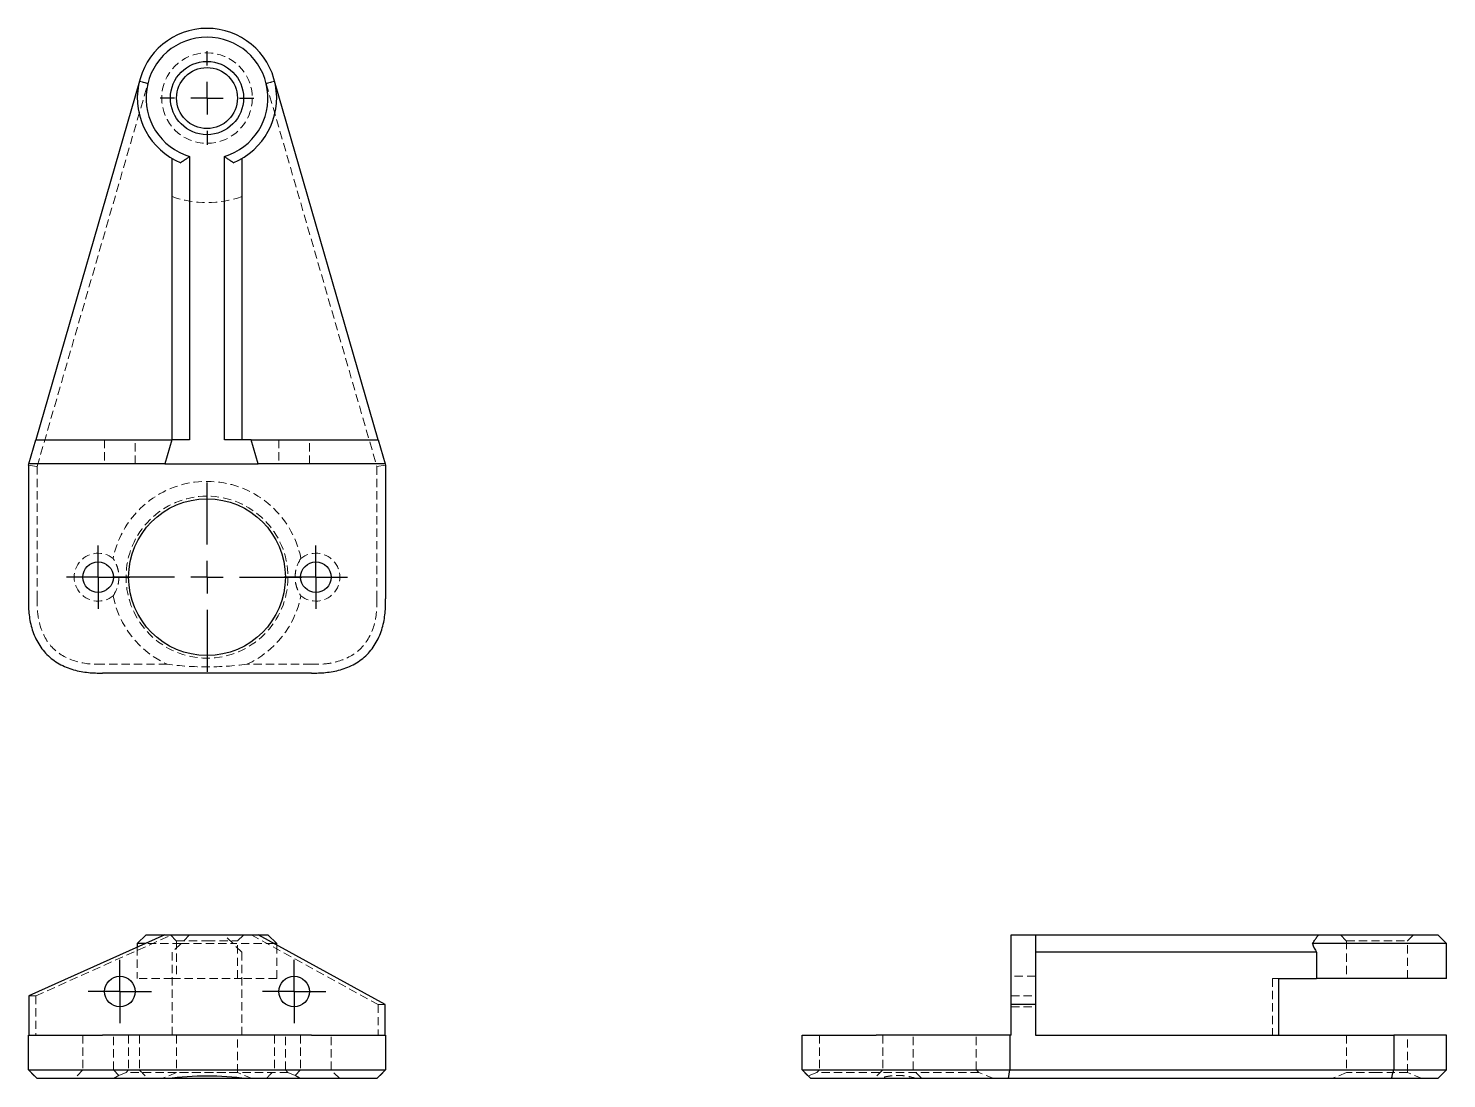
# Model space of a CAD drawing. Header units: millimetres. Extents: x 56 to 273, y 47 to 208.
import ezdxf

# ---------------------------------------------------------------- set-up
doc = ezdxf.new("R2010")
doc.units = ezdxf.units.MM
doc.linetypes.add('HIDDEN', pattern=[1.905, 1.27, -0.635])
doc.layers.add('10', color=7, linetype='Continuous')

# ---------------------------------------------------------------- blocks, each defined once
blk = doc.blocks.new('SW_CENTERMARKSYMBOL_0')
at = {"layer": '10', "color": 0}
for p, q in [((0, 2.5), (0, 4.84)), ((0, 0), (0, 2.5)), ((-2.5, 0), (-4.84, 0)), ((0, 0), (-2.5, 0)), ((0, 0), (0, -2.5)), ((0, 0), (2.5, 0)), ((2.5, 0), (4.84, 0)), ((0, -2.5), (0, -4.84))]:
    blk.add_line(p, q, dxfattribs=at)
blk = doc.blocks.new('SW_CENTERMARKSYMBOL_1')
at = {"layer": '10', "color": 0}
for p, q in [((0, 2.5), (0, 4.84)), ((0, 0), (0, 2.5)), ((-2.5, 0), (-4.84, 0)), ((0, 0), (-2.5, 0)), ((0, 0), (0, -2.5)), ((0, 0), (2.5, 0)), ((2.5, 0), (4.84, 0)), ((0, -2.5), (0, -4.84))]:
    blk.add_line(p, q, dxfattribs=at)
blk = doc.blocks.new('SW_CENTERMARKSYMBOL_2')
at = {"layer": '10', "color": 0}
for p, q in [((0, 5), (0, 7.17)), ((0, 0), (0, 2.5)), ((-5, 0), (-7.17, 0)), ((0, 0), (-2.5, 0)), ((0, 0), (0, -2.5)), ((0, 0), (2.5, 0)), ((5, 0), (7.17, 0)), ((0, -5), (0, -7.17))]:
    blk.add_line(p, q, dxfattribs=at)
blk = doc.blocks.new('SW_CENTERMARKSYMBOL_3')
at = {"layer": '10', "color": 0}
for p, q in [((0, 5), (0, 14.51)), ((0, 0), (0, 2.5)), ((-5, 0), (-14.51, 0)), ((0, 0), (-2.5, 0)), ((0, 0), (0, -2.5)), ((0, 0), (2.5, 0)), ((5, 0), (14.51, 0)), ((0, -5), (0, -14.51))]:
    blk.add_line(p, q, dxfattribs=at)
blk = doc.blocks.new('SW_CENTERMARKSYMBOL_4')
at = {"layer": '10', "color": 0}
for p, q in [((0, 2.5), (0, 4.84)), ((0, 0), (0, 2.5)), ((-2.5, 0), (-4.84, 0)), ((0, 0), (-2.5, 0)), ((0, 0), (0, -2.5)), ((0, 0), (2.5, 0)), ((2.5, 0), (4.84, 0)), ((0, -2.5), (0, -4.84))]:
    blk.add_line(p, q, dxfattribs=at)
blk = doc.blocks.new('SW_CENTERMARKSYMBOL_5')
at = {"layer": '10', "color": 0}
for p, q in [((0, 2.5), (0, 4.84)), ((0, 0), (0, 2.5)), ((-2.5, 0), (-4.84, 0)), ((0, 0), (-2.5, 0)), ((0, 0), (0, -2.5)), ((0, 0), (2.5, 0)), ((2.5, 0), (4.84, 0)), ((0, -2.5), (0, -4.84))]:
    blk.add_line(p, q, dxfattribs=at)

msp = doc.modelspace()

# ---------------------------------------------------------------- linework, layer by layer
at = {"color": 7, "linetype": 'Continuous', "lineweight": 25}
for p, q in [((72.64, 199.9), (56.76, 144.96)), ((109.24, 144.96), (93.36, 199.9)), ((77.66, 144.96), (77.66, 188.07)), ((80.33, 188.37), (80.33, 144.96)), ((85.67, 144.96), (85.67, 188.37)), ((88.34, 188.07), (88.34, 144.96)), ((55.69, 141.25), (56.76, 144.96)), ((56.76, 144.96), (77.61, 144.96)), ((77.61, 144.96), (76.53, 141.25)), ((80.33, 144.96), (77.61, 144.96)), ((89.78, 144.96), (85.67, 144.96)), ((90.86, 141.25), (89.78, 144.96)), ((89.78, 144.96), (109.24, 144.96)), ((109.24, 144.96), (110.31, 141.25)), ((55.63, 141.06), (55.69, 141.25)), ((55.63, 141.06), (55.63, 120.56)), ((76.53, 141.25), (55.69, 141.25)), ((76.53, 141.25), (90.86, 141.25)), ((110.31, 141.25), (90.86, 141.25)), ((110.31, 141.25), (110.37, 141.06)), ((110.37, 141.06), (110.37, 120.56)), ((99.02, 109.21), (66.98, 109.21)), ((76.53, 69.08), (55.69, 59.74)), ((73.66, 69.08), (72.32, 67.75)), ((72.32, 67.75), (72.32, 67.19)), ((73.55, 67.75), (72.32, 67.75)), ((73.66, 69.08), (76.53, 69.08)), ((76.53, 69.08), (90.86, 69.08)), ((110.31, 58.4), (90.86, 69.08)), ((90.86, 69.08), (92.34, 69.08)), ((93.68, 67.75), (92.34, 69.08)), ((93.68, 67.75), (93.29, 67.75)), ((93.68, 67.53), (93.68, 67.75)), ((206.25, 69.08), (209.96, 69.08)), ((206.25, 58.4), (206.25, 69.08)), ((209.96, 69.08), (209.96, 58.4)), ((209.96, 69.08), (253.37, 69.08)), ((273, 67.75), (252.42, 67.75)), ((253.37, 69.08), (271.67, 69.08)), ((273, 67.75), (271.67, 69.08)), ((273, 62.41), (273, 67.75)), ((253.07, 66.41), (209.96, 66.41)), ((253.07, 66.41), (253.07, 62.41)), ((247.22, 62.41), (247.22, 53.73)), ((247.22, 62.41), (253.07, 62.41)), ((273, 62.41), (253.07, 62.41)), ((55.69, 59.74), (55.69, 53.73)), ((110.31, 53.73), (110.31, 58.4)), ((209.96, 58.4), (206.25, 58.4)), ((206.25, 53.73), (206.25, 58.4)), ((209.96, 58.4), (209.96, 53.73)), ((55.63, 48.39), (55.63, 53.73)), ((99.02, 53.73), (66.98, 53.73)), ((110.37, 53.73), (110.37, 48.39)), ((174.21, 48.39), (174.21, 53.73)), ((206.06, 53.73), (185.56, 53.73)), ((206.06, 53.73), (206.06, 48.39)), ((206.25, 53.73), (206.06, 53.73)), ((209.96, 53.73), (264.9, 53.73)), ((264.9, 53.73), (264.9, 48.39)), ((273, 53.73), (264.9, 53.73)), ((273, 48.39), (273, 53.73)), ((55.62, 48.4), (56.97, 47.05)), ((66.98, 48.39), (99.02, 48.39)), ((109.03, 47.05), (110.38, 48.4)), ((174.2, 48.4), (175.55, 47.05)), ((174.2, 48.4), (175.55, 47.05)), ((185.56, 48.39), (206.06, 48.39)), ((205.87, 47.05), (206.06, 48.39)), ((206.06, 48.39), (264.9, 48.39)), ((264.9, 48.39), (273, 48.39)), ((271.67, 47.05), (273, 48.39)), ((76.88, 47.05), (66.98, 47.05)), ((89.12, 47.05), (76.87, 47.05)), ((99.02, 47.05), (89.12, 47.05)), ((205.87, 47.05), (185.56, 47.05)), ((264.55, 47.05), (205.87, 47.05)), ((271.67, 47.05), (264.55, 47.05))]:
    msp.add_line(p, q, dxfattribs=at)
at = {"color": 7, "linetype": 'HIDDEN', "lineweight": 18}
for p, q in [((56.97, 140.87), (73.93, 199.55)), ((92.07, 199.55), (109.03, 140.87)), ((67.31, 144.96), (67.31, 141.25)), ((71.99, 141.25), (71.99, 144.96)), ((94.01, 144.96), (94.01, 141.25)), ((98.69, 141.25), (98.69, 144.96)), ((55.63, 141.06), (56.97, 140.87)), ((56.97, 120.56), (56.97, 140.87)), ((109.03, 140.87), (110.37, 141.06)), ((109.03, 140.87), (109.03, 120.56)), ((76.88, 110.55), (66.98, 110.55)), ((99.02, 110.55), (89.12, 110.55)), ((56.76, 59.74), (77.61, 69.08)), ((79, 67.75), (73.55, 67.75)), ((77.39, 69.08), (78.33, 68.15)), ((80.33, 69.08), (77.66, 66.41)), ((78.33, 68.15), (83, 68.15)), ((78.33, 68.15), (78.33, 62.41)), ((79, 67.75), (87, 67.75)), ((83, 68.15), (87.67, 68.15)), ((88.34, 66.41), (85.67, 69.08)), ((93.29, 67.75), (87, 67.75)), ((87.67, 68.15), (88.61, 69.08)), ((87.67, 62.41), (87.67, 68.15)), ((89.78, 69.08), (109.24, 58.4)), ((93.68, 62.41), (93.68, 67.53)), ((256.71, 69.08), (257.65, 68.15)), ((257.65, 68.15), (266.99, 68.15)), ((257.65, 68.15), (257.65, 62.41)), ((266.99, 68.15), (267.93, 69.08)), ((266.99, 62.41), (266.99, 68.15)), ((72.32, 67.19), (72.32, 62.41)), ((77.66, 66.41), (77.66, 53.73)), ((88.34, 66.41), (88.34, 53.73)), ((77.66, 62.41), (72.32, 62.41)), ((77.66, 62.41), (88.34, 62.41)), ((93.68, 62.41), (88.34, 62.41)), ((209.96, 62.74), (206.25, 62.74)), ((246.3, 62.41), (247.22, 62.41)), ((246.3, 62.41), (246.3, 53.73)), ((55.69, 59.74), (56.76, 59.74)), ((56.76, 59.74), (56.76, 53.73)), ((206.25, 59.74), (209.96, 59.74)), ((109.24, 58.4), (110.31, 58.4)), ((109.24, 58.4), (109.24, 53.73)), ((206.25, 58.07), (209.96, 58.07)), ((63.98, 53.73), (63.98, 48.39)), ((68.65, 48.39), (68.65, 53.73)), ((70.99, 53.73), (70.99, 48.39)), ((72.64, 53.73), (72.64, 48.39)), ((78.33, 53.73), (78.33, 47.99)), ((87.67, 47.99), (87.67, 53.73)), ((93.36, 53.73), (93.36, 48.39)), ((95.01, 48.39), (95.01, 53.73)), ((97.35, 53.73), (97.35, 48.39)), ((102.02, 48.39), (102.02, 53.73)), ((176.88, 53.73), (176.88, 48.39)), ((186.56, 53.73), (186.56, 48.39)), ((191.23, 48.39), (191.23, 53.73)), ((200.91, 48.39), (200.91, 53.73)), ((257.65, 53.73), (257.65, 47.99)), ((266.99, 47.99), (266.99, 53.73)), ((55.63, 48.39), (56.97, 47.05)), ((55.73, 48.39), (55.63, 48.39)), ((63.98, 48.39), (62.64, 47.05)), ((65.29, 48.39), (63.98, 48.39)), ((69.49, 47.55), (68.65, 48.39)), ((70.59, 48), (69.48, 47.54)), ((70.99, 48.39), (70.59, 48)), ((95.41, 48), (70.59, 48)), ((78.33, 47.99), (76.06, 47.05)), ((87.67, 47.99), (78.33, 47.99)), ((89.94, 47.05), (87.67, 47.99)), ((95.41, 48), (95.01, 48.39)), ((96.52, 47.54), (95.41, 48)), ((97.35, 48.39), (96.51, 47.55)), ((102.02, 48.39), (101.23, 48.39)), ((103.36, 47.05), (102.02, 48.39)), ((109.03, 47.05), (110.37, 48.39)), ((110.37, 48.39), (110.29, 48.39)), ((175.55, 47.05), (174.21, 48.39)), ((176.49, 48), (175.16, 47.45)), ((176.88, 48.39), (176.49, 48)), ((201.3, 48), (176.49, 48)), ((177.01, 48.39), (176.88, 48.39)), ((186.56, 48.39), (185.23, 47.05)), ((192.57, 47.05), (191.23, 48.39)), ((201.3, 48), (200.91, 48.39)), ((203.58, 47.05), (201.3, 48)), ((257.65, 47.99), (255.38, 47.05)), ((262.32, 47.99), (257.65, 47.99)), ((266.99, 47.99), (262.32, 47.99)), ((269.26, 47.05), (266.99, 47.99)), ((185.56, 47.05), (185.23, 47.05))]:
    msp.add_line(p, q, dxfattribs=at)
at = {"color": 7, "linetype": 'HIDDEN', "lineweight": 18, "flags": 128}
for points in [[(55.63, 120.56), (55.63, 120.56)], [(110.37, 120.56), (110.37, 120.56)], [(66.98, 109.21), (66.98, 109.21)], [(99.02, 109.21), (99.02, 109.21)]]:
    msp.add_lwpolyline(points, dxfattribs=at)
at = {"color": 7, "linetype": 'HIDDEN', "lineweight": 18}
for centre, radius in [((83, 197.32), 6.94), ((83, 123.9), 12.41)]:
    msp.add_circle(centre, radius, dxfattribs=at)
at = {"color": 7, "linetype": 'Continuous', "lineweight": 25}
for centre, radius in [((83, 197.32), 5.61), ((83, 197.32), 4.67), ((83, 123.9), 12.01), ((66.31, 123.9), 2.34), ((99.69, 123.9), 2.34), ((69.65, 60.4), 2.34), ((96.35, 60.4), 2.34)]:
    msp.add_circle(centre, radius, dxfattribs=at)
for centre, radius, start, end in [((83, 197.32), 10.68, 292.0243, 247.9757), ((83, 197.32), 9.34, 286.6015, 253.3985), ((262.32, 71.75), 10.68, 202.0243, 210)]:
    msp.add_arc(centre, radius, start, end, dxfattribs=at)
at = {"color": 7, "linetype": 'HIDDEN', "lineweight": 18}
for centre, radius, start, end in [((83, 197.32), 16.02, 250.5288, 289.4712), ((83, 123.9), 14.68, 11.2803, 168.7197), ((66.31, 123.9), 3.67, 51.4844, 308.5156), ((99.69, 123.9), 3.67, 231.4844, 128.5156), ((83, 123.9), 14.68, 191.2803, 245.38), ((83, 123.9), 14.68, 294.62, 348.7197)]:
    msp.add_arc(centre, radius, start, end, dxfattribs=at)
for points in [[(72.64, 199.9), (73.07, 199.78), (73.5, 199.67), (73.93, 199.55)], [(92.07, 199.55), (92.5, 199.67), (92.93, 199.78), (93.36, 199.9)], [(89.12, 110.55), (87.08, 110.29), (83, 110.02), (78.92, 110.29), (76.88, 110.55)], [(72.64, 48.39), (73.07, 47.94), (73.5, 47.5), (73.93, 47.05)], [(92.07, 47.05), (92.5, 47.5), (92.93, 47.94), (93.36, 48.39)]]:
    msp.add_open_spline(points, degree=3, dxfattribs=at)
at = {"color": 7, "linetype": 'Continuous', "lineweight": 25}
for points, knots in [([(80.33, 188.37), (80.19, 188.26), (79.9, 188.05), (79.45, 187.73), (79.15, 187.52), (79, 187.42)], [0, 0, 0, 0, 0.3244379, 0.6577513, 1, 1, 1, 1]), ([(87, 187.42), (86.85, 187.52), (86.55, 187.73), (86.1, 188.05), (85.81, 188.26), (85.67, 188.37)], [0, 0, 0, 0, 0.342249, 0.675562, 1, 1, 1, 1]), ([(55.63, 120.56), (55.63, 120.21), (55.63, 119.85), (55.65, 119.13), (55.67, 118.76), (55.78, 117.65), (55.91, 116.89), (56.36, 115.37), (56.66, 114.62), (57.45, 113.24), (57.92, 112.6), (59.02, 111.5), (59.66, 111.02), (61.04, 110.24), (61.79, 109.94), (63.31, 109.49), (64.07, 109.36), (65.19, 109.25), (65.55, 109.23), (66.27, 109.21), (66.63, 109.21), (66.98, 109.21)], [0, 0, 0, 0, 0.0625, 0.0625, 0.125, 0.125, 0.25, 0.25, 0.375, 0.375, 0.5, 0.5, 0.625, 0.625, 0.75, 0.75, 0.875, 0.875, 0.9375, 0.9375, 1, 1, 1, 1]), ([(99.02, 109.21), (99.37, 109.21), (99.73, 109.21), (100.45, 109.23), (100.81, 109.25), (101.93, 109.36), (102.69, 109.49), (104.21, 109.94), (104.96, 110.24), (106.34, 111.02), (106.98, 111.5), (108.08, 112.6), (108.55, 113.24), (109.34, 114.62), (109.64, 115.37), (110.09, 116.89), (110.22, 117.65), (110.33, 118.76), (110.35, 119.13), (110.37, 119.85), (110.37, 120.21), (110.37, 120.56)], [0, 0, 0, 0, 0.0625, 0.0625, 0.125, 0.125, 0.25, 0.25, 0.375, 0.375, 0.5, 0.5, 0.625, 0.625, 0.75, 0.75, 0.875, 0.875, 0.9375, 0.9375, 1, 1, 1, 1]), ([(252.42, 67.75), (252.52, 67.9), (252.73, 68.2), (253.05, 68.65), (253.26, 68.94), (253.37, 69.08)], [0, 0, 0, 0, 0.342249, 0.675562, 1, 1, 1, 1]), ([(55.63, 53.73), (55.63, 53.73), (55.63, 53.73), (55.65, 53.73), (55.67, 53.73), (55.78, 53.73), (55.91, 53.73), (56.36, 53.73), (56.66, 53.73), (57.45, 53.73), (57.92, 53.73), (59.02, 53.73), (59.66, 53.73), (61.04, 53.73), (61.79, 53.73), (63.31, 53.73), (64.07, 53.73), (65.19, 53.73), (65.55, 53.73), (66.27, 53.73), (66.63, 53.73), (66.98, 53.73)], [0, 0, 0, 0, 0.0625, 0.0625, 0.125, 0.125, 0.25, 0.25, 0.375, 0.375, 0.5, 0.5, 0.625, 0.625, 0.75, 0.75, 0.875, 0.875, 0.9375, 0.9375, 1, 1, 1, 1]), ([(99.02, 53.73), (99.37, 53.73), (99.73, 53.73), (100.45, 53.73), (100.81, 53.73), (101.93, 53.73), (102.69, 53.73), (104.21, 53.73), (104.96, 53.73), (106.34, 53.73), (106.98, 53.73), (108.08, 53.73), (108.55, 53.73), (109.34, 53.73), (109.64, 53.73), (110.09, 53.73), (110.22, 53.73), (110.33, 53.73), (110.35, 53.73), (110.37, 53.73), (110.37, 53.73), (110.37, 53.73)], [0, 0, 0, 0, 0.0625, 0.0625, 0.125, 0.125, 0.25, 0.25, 0.375, 0.375, 0.5, 0.5, 0.625, 0.625, 0.75, 0.75, 0.875, 0.875, 0.9375, 0.9375, 1, 1, 1, 1]), ([(174.21, 53.73), (174.21, 53.73), (174.21, 53.73), (174.23, 53.73), (174.25, 53.73), (174.36, 53.73), (174.49, 53.73), (174.94, 53.73), (175.24, 53.73), (176.02, 53.73), (176.5, 53.73), (177.6, 53.73), (178.24, 53.73), (179.62, 53.73), (180.37, 53.73), (181.89, 53.73), (182.65, 53.73), (183.76, 53.73), (184.13, 53.73), (184.85, 53.73), (185.21, 53.73), (185.56, 53.73)], [0, 0, 0, 0, 0.0625, 0.0625, 0.125, 0.125, 0.25, 0.25, 0.375, 0.375, 0.5, 0.5, 0.625, 0.625, 0.75, 0.75, 0.875, 0.875, 0.9375, 0.9375, 1, 1, 1, 1]), ([(55.64, 48.39), (55.64, 48.39), (55.65, 48.39), (55.92, 48.39), (56.42, 48.39), (56.98, 48.39), (57.58, 48.39), (58.4, 48.39), (59.49, 48.39), (60.73, 48.39), (61.93, 48.39), (63.04, 48.39), (64.4, 48.39), (65.72, 48.39), (66.7, 48.39), (66.98, 48.39)], [0, 0, 0, 0, 0.0974, 0.20277, 0.307338, 0.361534, 0.415713, 0.492781, 0.572163, 0.649198, 0.72794, 0.783756, 0.83958, 0.954264, 1, 1, 1, 1]), ([(99.02, 48.39), (99.66, 48.39), (100.94, 48.39), (102.84, 48.39), (104.39, 48.39), (105.56, 48.39), (106.52, 48.39), (107.52, 48.39), (108.45, 48.39), (109.19, 48.39), (109.69, 48.39), (110.01, 48.39), (110.28, 48.39), (110.36, 48.39), (110.36, 48.39), (110.36, 48.39)], [0, 0, 0, 0, 0.105329, 0.211813, 0.317486, 0.372254, 0.427006, 0.504888, 0.585108, 0.662957, 0.742531, 0.798936, 0.855351, 0.971246, 1, 1, 1, 1]), ([(174.22, 48.39), (174.22, 48.39), (174.23, 48.39), (174.5, 48.39), (175, 48.39), (175.56, 48.39), (176.16, 48.39), (176.98, 48.39), (178.07, 48.39), (179.31, 48.39), (180.51, 48.39), (181.62, 48.39), (182.98, 48.39), (184.3, 48.39), (185.28, 48.39), (185.56, 48.39)], [0, 0, 0, 0, 0.0974, 0.20277, 0.307338, 0.361534, 0.415713, 0.492781, 0.572163, 0.649198, 0.72794, 0.783756, 0.83958, 0.954264, 1, 1, 1, 1]), ([(66.98, 47.05), (66.34, 47.05), (65.36, 47.05), (64.08, 47.05), (62.98, 47.05), (61.77, 47.05), (60.59, 47.05), (59.57, 47.05), (58.77, 47.05), (58.12, 47.05), (57.56, 47.05), (57.13, 47.05), (56.97, 47.05), (56.97, 47.05), (56.97, 47.05)], [0, 0, 0, 0, 0.119066, 0.179601, 0.240102, 0.326435, 0.414835, 0.487574, 0.562472, 0.635199, 0.709511, 0.816839, 0.927229, 1, 1, 1, 1]), ([(109.02, 47.05), (109.02, 47.05), (109.01, 47.05), (108.86, 47.05), (108.63, 47.05), (108.2, 47.05), (107.57, 47.05), (106.79, 47.05), (105.9, 47.05), (104.88, 47.05), (103.63, 47.05), (102.1, 47.05), (100.49, 47.05), (99.46, 47.05), (99.02, 47.05)], [0, 0, 0, 0, 0.1015008, 0.1626909, 0.2238464, 0.3111135, 0.4004706, 0.4739964, 0.5497046, 0.6232185, 0.6983353, 0.8068243, 0.9184092, 1, 1, 1, 1]), ([(185.56, 47.05), (184.92, 47.05), (183.94, 47.05), (182.65, 47.05), (181.56, 47.05), (180.35, 47.05), (179.17, 47.05), (178.15, 47.05), (177.35, 47.05), (176.7, 47.05), (176.14, 47.05), (175.71, 47.05), (175.55, 47.05), (175.55, 47.05), (175.55, 47.05)], [0, 0, 0, 0, 0.119066, 0.179601, 0.240102, 0.326435, 0.414835, 0.487574, 0.562472, 0.635199, 0.709511, 0.816839, 0.927229, 1, 1, 1, 1])]:
    msp.add_open_spline(points, degree=3, knots=knots, dxfattribs=at)
at = {"color": 7, "linetype": 'HIDDEN', "lineweight": 18}
for points, knots in [([(68.6, 121.03), (68.88, 121.44), (69.1, 121.89), (69.34, 122.62), (69.4, 122.87), (69.47, 123.38), (69.49, 123.63), (69.5, 124.15), (69.48, 124.41), (69.4, 124.92), (69.34, 125.17), (69.18, 125.66), (69.09, 125.89), (68.87, 126.35), (68.74, 126.56), (68.6, 126.77)], [0, 0, 0, 0, 0.25, 0.25, 0.375, 0.375, 0.5, 0.5, 0.625, 0.625, 0.75, 0.75, 0.875, 0.875, 1, 1, 1, 1]), ([(97.4, 126.77), (97.12, 126.36), (96.9, 125.91), (96.66, 125.18), (96.6, 124.92), (96.53, 124.42), (96.51, 124.16), (96.5, 123.65), (96.52, 123.38), (96.6, 122.88), (96.66, 122.63), (96.82, 122.14), (96.91, 121.9), (97.13, 121.45), (97.26, 121.23), (97.4, 121.03)], [0, 0, 0, 0, 0.25, 0.25, 0.375, 0.375, 0.5, 0.5, 0.625, 0.625, 0.75, 0.75, 0.875, 0.875, 1, 1, 1, 1]), ([(66.98, 110.55), (65.62, 110.53), (64.28, 110.6), (61.67, 111.36), (60.41, 112.01), (58.46, 113.94), (57.81, 115.19), (57.23, 117.14), (57.1, 117.83), (56.97, 119.19), (56.97, 119.87), (56.97, 120.56)], [0, 0, 0, 0, 0.00301526, 0.00301526, 0.00603053, 0.00603053, 0.00904579, 0.00904579, 0.01055343, 0.01055343, 0.01206106, 0.01206106, 0.01206106, 0.01206106]), ([(109.03, 120.56), (109.05, 119.2), (108.98, 117.86), (108.22, 115.25), (107.57, 113.99), (105.64, 112.04), (104.39, 111.39), (102.44, 110.81), (101.75, 110.68), (100.39, 110.55), (99.71, 110.55), (99.02, 110.55)], [0, 0, 0, 0, 0.00301526, 0.00301526, 0.00603053, 0.00603053, 0.00904579, 0.00904579, 0.01055343, 0.01055343, 0.01206106, 0.01206106, 0.01206106, 0.01206106]), ([(68.6, 47.05), (68.74, 47.13), (69.04, 47.29), (69.33, 47.45), (69.48, 47.54), (69.48, 47.53), (69.48, 47.53)], [0, 0, 0, 0, 0.276569, 0.561467, 0.829538, 1, 1, 1, 1]), ([(96.52, 47.53), (96.52, 47.54), (96.5, 47.54), (96.61, 47.48), (96.85, 47.35), (97.19, 47.17), (97.4, 47.05)], [0, 0, 0, 0, 0.107717, 0.344218, 0.587343, 1, 1, 1, 1]), ([(191.77, 47.05), (191.36, 47.2), (190.91, 47.32), (190.18, 47.45), (189.92, 47.49), (189.42, 47.53), (189.16, 47.54), (188.65, 47.54), (188.38, 47.53), (187.88, 47.49), (187.63, 47.45), (187.14, 47.37), (186.9, 47.32), (186.45, 47.2), (186.23, 47.13), (186.03, 47.05)], [0, 0, 0, 0, 0.25, 0.25, 0.375, 0.375, 0.5, 0.5, 0.625, 0.625, 0.75, 0.75, 0.875, 0.875, 1, 1, 1, 1])]:
    msp.add_open_spline(points, degree=3, knots=knots, dxfattribs=at)
at = {"color": 7, "linetype": 'Continuous', "lineweight": 25}
for points in [[(264.55, 47.05), (264.67, 47.5), (264.78, 47.94), (264.9, 48.39)], [(89.12, 47.05), (87.08, 47.31), (83, 47.58), (78.92, 47.31), (76.88, 47.05)]]:
    msp.add_open_spline(points, degree=3, dxfattribs=at)

# ---------------------------------------------------------------- block references
at = {"layer": '10'}
for name, p in [('SW_CENTERMARKSYMBOL_2', (83, 197.32)), ('SW_CENTERMARKSYMBOL_3', (83, 123.9)), ('SW_CENTERMARKSYMBOL_4', (66.31, 123.9)), ('SW_CENTERMARKSYMBOL_5', (99.69, 123.9)), ('SW_CENTERMARKSYMBOL_0', (69.65, 60.4)), ('SW_CENTERMARKSYMBOL_1', (96.35, 60.4))]:
    msp.add_blockref(name, p, dxfattribs=at)

doc.saveas('drawing.dxf')
